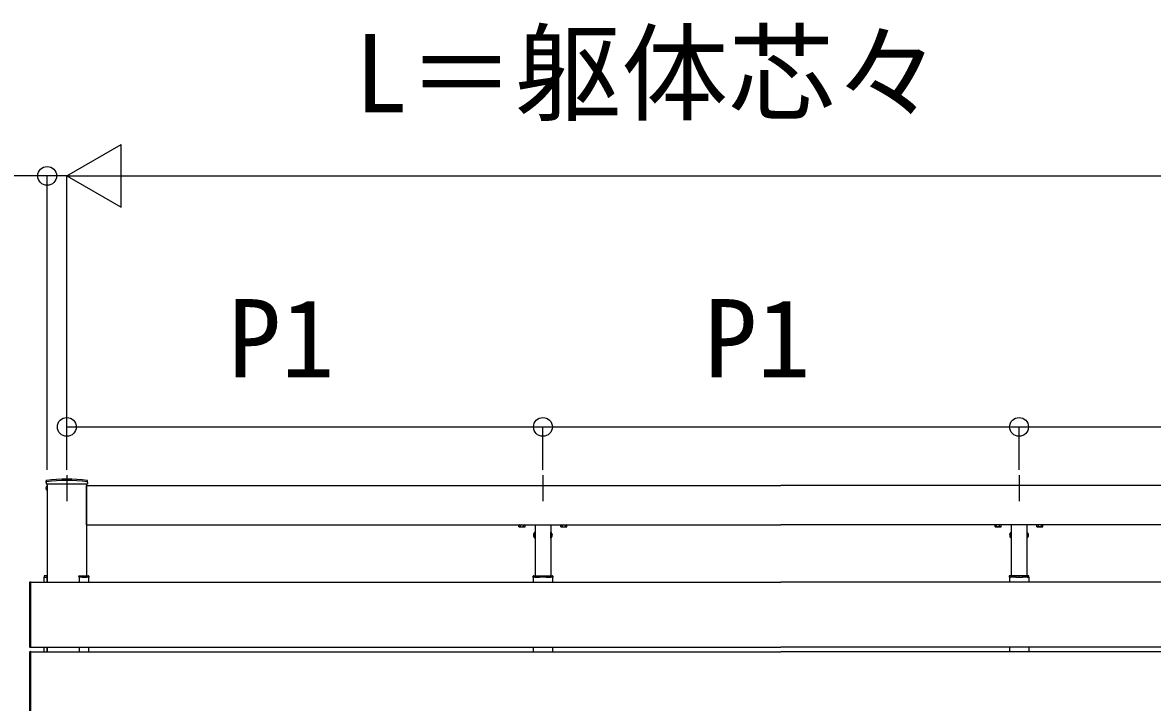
# Model space of a CAD drawing. Units: millimetres, scale not verified. Extents: x -10500 to 10500, y -15604 to 15536.
# Drawn here: x 232 to 2392, y -981 to 319 of the extents above; entities that cross this region are included whole.
import ezdxf
from ezdxf.enums import TextEntityAlignment as Align

# ---------------------------------------------------------------- set-up
doc = ezdxf.new("R2010")
doc.units = ezdxf.units.MM
doc.header["$LTSCALE"] = 80
for name, color, linetype in [('0-3_YKK_12', 2, 'Continuous'), ('0-4_YKK_13', 4, 'Continuous'), ('0-6_YKK_D', 6, 'Continuous')]:
    doc.layers.add(name, color=color, linetype=linetype)
doc.styles.add('ＭＳ ゴシック', font='')
doc.styles.get('ＭＳ ゴシック').set_extended_font_data('MS Gothic')

msp = doc.modelspace()

# ---------------------------------------------------------------- linework, layer by layer
at = {"layer": '0-3_YKK_12'}
for p, q in [((317, -546.6), (317, -596.29)), ((1227, -546.6), (1227, -596.29)), ((2137, -546.6), (2137, -596.29)), ((279.5, -563.6), (279.5, -751.6)), ((354.5, -563.6), (354.5, -739.1)), ((354.5, -641.6), (1682, -641.6)), ((1212, -641.6), (1212, -739.1)), ((1242, -641.6), (1242, -739.1)), ((3009.5, -641.6), (1682, -641.6)), ((2122, -641.6), (2122, -739.1)), ((2152, -641.6), (2152, -739.1)), ((248.5, -751.6), (1682, -751.6)), ((273.5, -751.6), (273.5, -741.6)), ((279.5, -751.6), (279.5, -742.6)), ((340.5, -741.6), (340.5, -751.6)), ((358.5, -741.6), (358.5, -751.6)), ((1208.5, -741.6), (1208.5, -751.6)), ((1245.5, -741.6), (1245.5, -751.6)), ((3115.5, -751.6), (1682, -751.6)), ((2118.5, -741.6), (2118.5, -751.6)), ((2155.5, -741.6), (2155.5, -751.6)), ((248.5, -875.6), (1682, -875.6)), ((248.5, -884.6), (1682, -884.6)), ((273.5, -884.6), (273.5, -875.6)), ((279.5, -884.6), (279.5, -875.6)), ((279.5, -875.6), (279.5, -884.6)), ((340.5, -875.6), (340.5, -884.6)), ((358.5, -875.6), (358.5, -884.6)), ((1208.5, -875.6), (1208.5, -884.6)), ((1245.5, -875.6), (1245.5, -884.6)), ((3115.5, -875.6), (1682, -875.6)), ((3115.5, -884.6), (1682, -884.6)), ((2118.5, -875.6), (2118.5, -884.6)), ((2155.5, -875.6), (2155.5, -884.6))]:
    msp.add_line(p, q, dxfattribs=at)
for points in [[(354.5, -641.6), (354.5, -566.6), (1682, -566.6)], [(3009.5, -641.6), (3009.5, -566.6), (1682, -566.6)]]:
    msp.add_lwpolyline(points, dxfattribs=at)
at = {"layer": '0-4_YKK_13'}
for p, q in [((277.3, -560.6), (277.35, -557.93)), ((277.3, -560.6), (277.35, -563.6)), ((356.7, -560.6), (356.65, -557.93)), ((356.7, -560.6), (356.65, -563.6)), ((277.35, -563.6), (356.65, -563.6)), ((279.27, -566.85), (279.5, -566.85)), ((279.27, -566.85), (279.27, -576.35)), ((279.27, -576.35), (279.5, -576.35)), ((279.5, -566.85), (279.5, -576.35)), ((1182, -641.9), (1181.23, -642.35)), ((1181.23, -645.45), (1181.23, -642.35)), ((1182, -645.9), (1181.23, -645.45)), ((1181.25, -641.6), (1181.25, -641.9)), ((1181.25, -641.9), (1192.75, -641.9)), ((1182, -641.9), (1192, -641.9)), ((1182, -645.9), (1192, -645.9)), ((1184.11, -645.45), (1184.11, -642.35)), ((1189.89, -645.45), (1189.89, -642.35)), ((1192, -641.9), (1192.77, -642.35)), ((1192, -645.9), (1192.77, -645.45)), ((1192.75, -641.9), (1192.75, -641.6)), ((1192.77, -645.45), (1192.77, -642.35)), ((1262, -641.9), (1261.23, -642.35)), ((1261.23, -645.45), (1261.23, -642.35)), ((1262, -645.9), (1261.23, -645.45)), ((1261.25, -641.6), (1261.25, -641.9)), ((1261.25, -641.9), (1272.75, -641.9)), ((1262, -641.9), (1272, -641.9)), ((1262, -645.9), (1272, -645.9)), ((1264.11, -645.45), (1264.11, -642.35)), ((1269.89, -645.45), (1269.89, -642.35)), ((1272, -641.9), (1272.77, -642.35)), ((1272, -645.9), (1272.77, -645.45)), ((1272.75, -641.9), (1272.75, -641.6)), ((1272.77, -645.45), (1272.77, -642.35)), ((2092, -641.9), (2091.23, -642.35)), ((2091.23, -645.45), (2091.23, -642.35)), ((2092, -645.9), (2091.23, -645.45)), ((2091.25, -641.9), (2091.25, -641.6)), ((2102.75, -641.9), (2091.25, -641.9)), ((2102, -641.9), (2092, -641.9)), ((2102, -645.9), (2092, -645.9)), ((2094.11, -645.45), (2094.11, -642.35)), ((2099.89, -645.45), (2099.89, -642.35)), ((2102, -641.9), (2102.77, -642.35)), ((2102, -645.9), (2102.77, -645.45)), ((2102.75, -641.6), (2102.75, -641.9)), ((2102.77, -645.45), (2102.77, -642.35)), ((2172, -641.9), (2171.23, -642.35)), ((2171.23, -645.45), (2171.23, -642.35)), ((2172, -645.9), (2171.23, -645.45)), ((2171.25, -641.9), (2171.25, -641.6)), ((2182.75, -641.9), (2171.25, -641.9)), ((2182, -641.9), (2172, -641.9)), ((2182, -645.9), (2172, -645.9)), ((2174.11, -645.45), (2174.11, -642.35)), ((2179.89, -645.45), (2179.89, -642.35)), ((2182, -641.9), (2182.77, -642.35)), ((2182, -645.9), (2182.77, -645.45)), ((2182.75, -641.6), (2182.75, -641.9)), ((2182.77, -645.45), (2182.77, -642.35)), ((1211.75, -655.7), (1212, -655.7)), ((1211.75, -655.7), (1211.75, -667.5)), ((1211.75, -667.5), (1212, -667.5)), ((1212, -667.5), (1212, -655.7)), ((1242, -655.7), (1242, -667.5)), ((1242.25, -655.7), (1242, -655.7)), ((1242.25, -667.5), (1242, -667.5)), ((1242.25, -667.5), (1242.25, -655.7)), ((2121.75, -655.7), (2122, -655.7)), ((2121.75, -655.7), (2121.75, -667.5)), ((2121.75, -667.5), (2122, -667.5)), ((2122, -667.5), (2122, -655.7)), ((2152, -655.7), (2152, -667.5)), ((2152.25, -655.7), (2152, -655.7)), ((2152.25, -667.5), (2152, -667.5)), ((2152.25, -667.5), (2152.25, -655.7)), ((246, -752.39), (246, -752.69)), ((246, -752.69), (246, -874.51)), ((279.5, -739.1), (274.59, -739.1)), ((279.2, -741.6), (279.5, -741.6)), ((279.5, -741.6), (279.4, -740.04)), ((340, -739.1), (357.91, -739.1)), ((340, -740.6), (340, -739.1)), ((340.5, -741.6), (340.5, -741.1)), ((346.4, -741.6), (345.9, -741.6)), ((346.4, -741.6), (355.4, -741.6)), ((355.39, -740.1), (346.41, -740.1)), ((355.9, -741.6), (355.4, -741.6)), ((355.89, -740.6), (355.9, -741.6)), ((358.7, -741.6), (355.9, -741.6)), ((1208, -741.6), (1208.1, -740.04)), ((1208.3, -741.6), (1208, -741.6)), ((1211.1, -741.6), (1208.3, -741.6)), ((1209.09, -739.1), (1244.91, -739.1)), ((1211.11, -740.6), (1211.1, -741.6)), ((1211.6, -741.6), (1211.1, -741.6)), ((1211.6, -741.6), (1220.6, -741.6)), ((1220.59, -740.1), (1211.61, -740.1)), ((1221.1, -741.6), (1220.6, -741.6)), ((1221.09, -740.6), (1221.1, -741.6)), ((1226.5, -741.6), (1221.1, -741.6)), ((1226.5, -741.1), (1226.5, -741.6)), ((1227.5, -741.6), (1227.5, -741.1)), ((1233.4, -741.6), (1232.9, -741.6)), ((1233.4, -741.6), (1242.4, -741.6)), ((1242.39, -740.1), (1233.41, -740.1)), ((1242.9, -741.6), (1242.4, -741.6)), ((1242.89, -740.6), (1242.9, -741.6)), ((1245.7, -741.6), (1242.9, -741.6)), ((2118.3, -741.6), (2121.1, -741.6)), ((2154.91, -739.1), (2119.09, -739.1)), ((2121.11, -740.6), (2121.1, -741.6)), ((2121.1, -741.6), (2121.6, -741.6)), ((2130.6, -741.6), (2121.6, -741.6)), ((2121.61, -740.1), (2130.59, -740.1)), ((2130.6, -741.6), (2131.1, -741.6)), ((2136.5, -741.6), (2136.5, -741.1)), ((2137.5, -741.1), (2137.5, -741.6)), ((2137.5, -741.6), (2142.9, -741.6)), ((2142.91, -740.6), (2142.9, -741.6)), ((2142.9, -741.6), (2143.4, -741.6)), ((2152.4, -741.6), (2143.4, -741.6)), ((2143.41, -740.1), (2152.39, -740.1)), ((2152.4, -741.6), (2152.9, -741.6)), ((2152.89, -740.6), (2152.9, -741.6)), ((2152.9, -741.6), (2155.7, -741.6)), ((2155.7, -741.6), (2156, -741.6)), ((2156, -741.6), (2155.9, -740.04)), ((246, -874.51), (246, -874.81)), ((246, -885.39), (246, -885.69)), ((246, -885.69), (246, -1007.51))]:
    msp.add_line(p, q, dxfattribs=at)
for points in [[(246.94, -875.8), (248.5, -875.9), (248.5, -751.3), (246.94, -751.4)], [(273.6, -740.04), (273.5, -741.6), (273.8, -741.6), (279.5, -741.6)], [(345.91, -740.6), (345.9, -741.6), (340.5, -741.6)], [(358.9, -740.04), (359, -741.6), (358.7, -741.6)], [(1232.91, -740.6), (1232.9, -741.6), (1227.5, -741.6)], [(1245.9, -740.04), (1246, -741.6), (1245.7, -741.6)], [(2118.1, -740.04), (2118, -741.6), (2118.3, -741.6)], [(2131.09, -740.6), (2131.1, -741.6), (2136.5, -741.6)], [(246.94, -1008.8), (248.5, -1008.9), (248.5, -884.3), (246.94, -884.4)]]:
    msp.add_lwpolyline(points, dxfattribs=at)
for centre, radius, start, end in [((278.3, -560.44), 1, 97.02227, 179), ((278.35, -557.95), 1, 96.9597, 179), ((317, -874.6), 317.53, 82.97773, 97.02227), ((317, -874.6), 320, 83.0403, 96.9597), ((355.65, -557.95), 1, 1, 83.0403), ((355.7, -560.44), 1, 1, 82.97773), ((283.1, -571.6), 6.1, 128.85935, 231.14065), ((1182.67, -644.46), 2.56, 55.61708, 124.38292), ((1182.67, -643.34), 2.56, 235.61708, 304.38292), ((1187, -651.45), 9.55, 72.41276, 107.58724), ((1187, -636.35), 9.55, 252.41276, 287.58724), ((1191.33, -644.46), 2.56, 55.61708, 124.38292), ((1191.33, -643.34), 2.56, 235.61708, 304.38292), ((1262.67, -644.46), 2.56, 55.61708, 124.38292), ((1262.67, -643.34), 2.56, 235.61708, 304.38292), ((1267, -651.45), 9.55, 72.41276, 107.58724), ((1267, -636.35), 9.55, 252.41276, 287.58724), ((1271.33, -644.46), 2.56, 55.61708, 124.38292), ((1271.33, -643.34), 2.56, 235.61708, 304.38292), ((2092.67, -644.46), 2.56, 55.61708, 124.38292), ((2092.67, -643.34), 2.56, 235.61708, 304.38292), ((2097, -651.45), 9.55, 72.41276, 107.58724), ((2097, -636.35), 9.55, 252.41276, 287.58724), ((2101.33, -644.46), 2.56, 55.61708, 124.38292), ((2101.33, -643.34), 2.56, 235.61708, 304.38292), ((2172.67, -644.46), 2.56, 55.61708, 124.38292), ((2172.67, -643.34), 2.56, 235.61708, 304.38292), ((2177, -651.45), 9.55, 72.41276, 107.58724), ((2177, -636.35), 9.55, 252.41276, 287.58724), ((2181.33, -644.46), 2.56, 55.61708, 124.38292), ((2181.33, -643.34), 2.56, 235.61708, 304.38292), ((1216.7, -661.6), 7.7, 129.98312, 230.01688), ((1237.3, -661.6), 7.7, 309.98312, 50.01688), ((2126.7, -661.6), 7.7, 129.98312, 230.01688), ((2147.3, -661.6), 7.7, 309.98312, 50.01688), ((247, -752.39), 1, 93.5, 180), ((274.59, -740.1), 1, 90, 176.5), ((278.41, -740.1), 1, 3.5, 90), ((340, -741.1), 0.5, 0, 90), ((346.41, -740.6), 0.5, 90, 179.5), ((355.39, -740.6), 0.5, 0.5, 90), ((357.91, -740.1), 1, 3.5, 90), ((1209.09, -740.1), 1, 90, 176.5), ((1211.61, -740.6), 0.5, 90, 179.5), ((1220.59, -740.6), 0.5, 0.5, 90), ((1227, -741.1), 0.5, 0, 180), ((1233.41, -740.6), 0.5, 90, 179.5), ((1242.39, -740.6), 0.5, 0.5, 90), ((1244.91, -740.1), 1, 3.5, 90), ((2119.09, -740.1), 1, 90, 176.5), ((2121.61, -740.6), 0.5, 90, 179.5), ((2130.59, -740.6), 0.5, 0.5, 90), ((2137, -741.1), 0.5, 0, 180), ((2143.41, -740.6), 0.5, 90, 179.5), ((2152.39, -740.6), 0.5, 0.5, 90), ((2154.91, -740.1), 1, 3.5, 90), ((247, -874.81), 1, 180, 266.5), ((247, -885.39), 1, 93.5, 180)]:
    msp.add_arc(centre, radius, start, end, dxfattribs=at)
at = {"layer": '0-6_YKK_D'}
for p, q in [((317, 25.4), (420.92, 85.4)), ((420.92, -34.6), (420.92, 85.4)), ((279.5, 25.4), (-439.73, 25.4)), ((279.5, -536.6), (279.5, 26.4)), ((317, 25.4), (279.5, 25.4)), ((317, -536.6), (317, 26.4)), ((317, -536.6), (317, 26.4)), ((317, 25.4), (389, 25.4)), ((317, 25.4), (420.92, -34.6)), ((317, 25.4), (524.85, 25.4)), ((437, 25.4), (2927, 25.4)), ((317, -536.6), (317, -453.6)), ((317, -454.6), (1227, -454.6)), ((1227, -536.6), (1227, -453.6)), ((1227, -536.6), (1227, -453.6)), ((1227, -454.6), (2137, -454.6)), ((2137, -536.6), (2137, -453.6)), ((2137, -536.6), (2137, -453.6)), ((2137, -454.6), (3047, -454.6))]:
    msp.add_line(p, q, dxfattribs=at)
for centre in [(279.5, 25.4), (317, -454.6), (1227, -454.6), (1227, -454.6), (2137, -454.6), (2137, -454.6)]:
    msp.add_circle(centre, 18, dxfattribs=at)

# ---------------------------------------------------------------- texts
at = {"layer": '0-6_YKK_D', "style": 'ＭＳ ゴシック'}
for s, p in [('L＝躯体芯々', (867.16, 102.06)), ('P1', (624.8, -404.6)), ('P1', (1534.8, -404.6))]:
    msp.add_text(s, height=149.6, dxfattribs=at).set_placement(p, align=Align.BOTTOM_LEFT)

doc.saveas('drawing.dxf')
